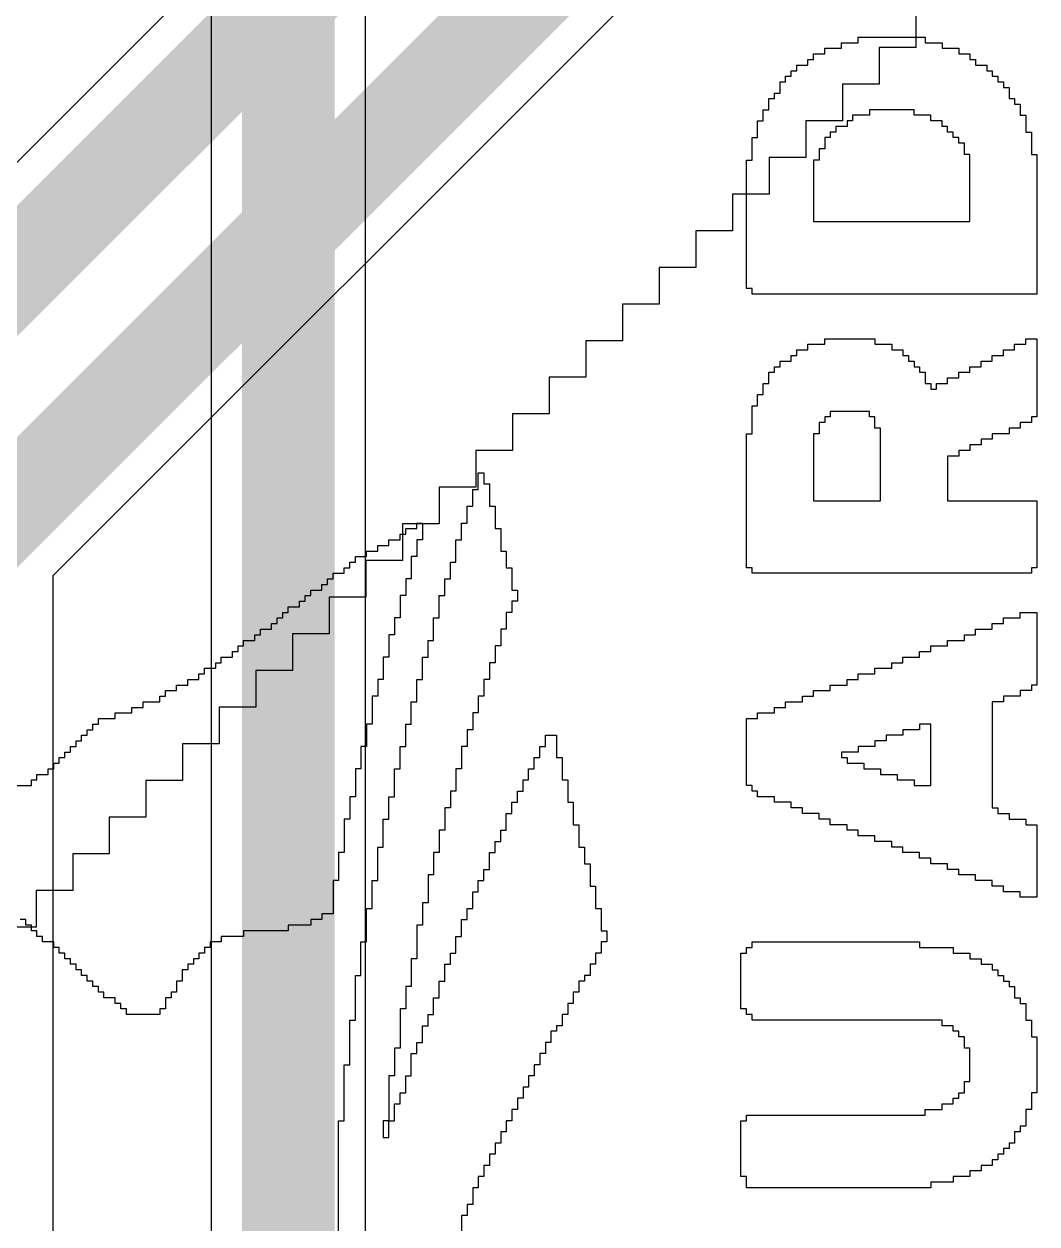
# Model space of a CAD drawing. Header units: inches. Extents: x 1.37 to 7.44, y 1.69 to 5.2.
# Drawn here: x 7.0023 to 7.1746, y 2.1539 to 2.3581 of the extents above; entities that cross this region are included whole.
import ezdxf

# ---------------------------------------------------------------- set-up
doc = ezdxf.new("R2010")
doc.units = ezdxf.units.IN
doc.header["$MEASUREMENT"] = 0
for name, color, linetype in [('Bottom Layer', 5, 'Continuous'), ('Bottom Overlay', 54, 'Continuous'), ('Top Layer', 1, 'Continuous'), ('Top Overlay', 2, 'Continuous')]:
    doc.layers.add(name, color=color, linetype=linetype)

msp = doc.modelspace()

# ---------------------------------------------------------------- linework, layer by layer
at = {"layer": 'Bottom Layer'}
for p, q in [((7.03412, 2.67717), (7.03412, 2.12598)), ((7.06037, 2.12598), (7.06037, 2.67173))]:
    msp.add_line(p, q, dxfattribs=at)
msp.add_lwpolyline([(7.04724, 1.82025, 0.01575, 0.01575, 0), (7.04724, 2.67717, 0.01575, 0.01575, 0)], format="xyseb", dxfattribs=at)
at = {"layer": 'Bottom Overlay'}
for p, q in [((7.15401, 2.36034), (7.15401, 2.3541)), ((7.15401, 2.3541), (7.14778, 2.3541)), ((7.14778, 2.3541), (7.14778, 2.34787)), ((7.14778, 2.34787), (7.14154, 2.34787)), ((7.14154, 2.34787), (7.14154, 2.34163)), ((7.14154, 2.34163), (7.1353, 2.34163)), ((7.1353, 2.34163), (7.1353, 2.33539)), ((7.1353, 2.33539), (7.12906, 2.33539)), ((7.12906, 2.33539), (7.12906, 2.32915)), ((7.12906, 2.32915), (7.12282, 2.32915)), ((7.12282, 2.32915), (7.12282, 2.32292)), ((7.12282, 2.32292), (7.11659, 2.32292)), ((7.11659, 2.32292), (7.11659, 2.31668)), ((7.11659, 2.31668), (7.11035, 2.31668)), ((7.11035, 2.31668), (7.11035, 2.31044)), ((7.11035, 2.31044), (7.10411, 2.31044)), ((7.10411, 2.31044), (7.10411, 2.3042)), ((7.10411, 2.3042), (7.09787, 2.3042)), ((7.09787, 2.3042), (7.09787, 2.29797)), ((7.09787, 2.29797), (7.09164, 2.29797)), ((7.09164, 2.29797), (7.09164, 2.29173)), ((7.09164, 2.29173), (7.0854, 2.29173)), ((7.0854, 2.29173), (7.0854, 2.28549)), ((7.0854, 2.28549), (7.07916, 2.28549)), ((7.07916, 2.28549), (7.07916, 2.27925)), ((7.07916, 2.27925), (7.07292, 2.27925)), ((7.07292, 2.27925), (7.07292, 2.27301)), ((7.07292, 2.27301), (7.06669, 2.27301)), ((7.06669, 2.27301), (7.06669, 2.26678)), ((7.06669, 2.26678), (7.06045, 2.26678)), ((7.06045, 2.26678), (7.06045, 2.26054)), ((7.06045, 2.26054), (7.05421, 2.26054)), ((7.05421, 2.26054), (7.05421, 2.2543)), ((7.05421, 2.2543), (7.04797, 2.2543)), ((7.04797, 2.2543), (7.04797, 2.24806)), ((7.04797, 2.24806), (7.04174, 2.24806)), ((7.04174, 2.24806), (7.04174, 2.24183)), ((7.04174, 2.24183), (7.0355, 2.24183)), ((7.0355, 2.24183), (7.0355, 2.23559)), ((7.0355, 2.23559), (7.02926, 2.23559)), ((7.02926, 2.23559), (7.02926, 2.22935)), ((7.02926, 2.22935), (7.02302, 2.22935)), ((7.02302, 2.22935), (7.02302, 2.22311)), ((7.02302, 2.22311), (7.01678, 2.22311)), ((7.01678, 2.22311), (7.01678, 2.21688)), ((7.01678, 2.21688), (7.01055, 2.21688)), ((7.01055, 2.21688), (7.01055, 2.21064)), ((7.01055, 2.21064), (7.00431, 2.21064)), ((7.00431, 2.21064), (7.00431, 2.2044)), ((7.00431, 2.2044), (6.99807, 2.2044))]:
    msp.add_line(p, q, dxfattribs=at)
at = {"layer": 'Top Layer'}
for p, q in [((7.09711, 2.43063), (6.75309, 2.08661)), ((7.00722, 2.26425), (7.17176, 2.42879)), ((7.00722, 2.08661), (7.00722, 2.26425))]:
    msp.add_line(p, q, dxfattribs=at)
for points in [[(6.99409, 2.26968, 0.01575, 0.01575, 0), (7.16248, 2.43807, 0.01575, 0.01575, 0)], [(6.61417, 1.92913, 0.01575, 0.01575, 0), (7.11024, 2.4252, 0.01575, 0.01575, 0)]]:
    msp.add_lwpolyline(points, format="xyseb", dxfattribs=at)
at = {"layer": 'Top Overlay'}
for p, q in [((7.14135, 2.35397), (7.14135, 2.35492)), ((7.14135, 2.35492), (7.1442, 2.35492)), ((7.1442, 2.35492), (7.1442, 2.35587)), ((7.1442, 2.35587), (7.15561, 2.35587)), ((7.15561, 2.35587), (7.15561, 2.35492)), ((7.15561, 2.35492), (7.15846, 2.35492)), ((7.15846, 2.35492), (7.15846, 2.35397)), ((7.1366, 2.35207), (7.1366, 2.35302)), ((7.1366, 2.35302), (7.1385, 2.35302)), ((7.1385, 2.35302), (7.1385, 2.35397)), ((7.1385, 2.35397), (7.14135, 2.35397)), ((7.15846, 2.35397), (7.16131, 2.35397)), ((7.16131, 2.35397), (7.16131, 2.35302)), ((7.16131, 2.35302), (7.16322, 2.35302)), ((7.16322, 2.35302), (7.16322, 2.35207)), ((7.13375, 2.35016), (7.13375, 2.35111)), ((7.13375, 2.35111), (7.13565, 2.35111)), ((7.13565, 2.35111), (7.13565, 2.35207)), ((7.13565, 2.35207), (7.1366, 2.35207)), ((7.16322, 2.35207), (7.16417, 2.35207)), ((7.16417, 2.35207), (7.16417, 2.35111)), ((7.16417, 2.35111), (7.16607, 2.35111)), ((7.16607, 2.35111), (7.16607, 2.35016)), ((7.13185, 2.34826), (7.13185, 2.34921)), ((7.13185, 2.34921), (7.1328, 2.34921)), ((7.1328, 2.34921), (7.1328, 2.35016)), ((7.1328, 2.35016), (7.13375, 2.35016)), ((7.16607, 2.35016), (7.16702, 2.35016)), ((7.16702, 2.35016), (7.16702, 2.34921)), ((7.16702, 2.34921), (7.16797, 2.34921)), ((7.16797, 2.34921), (7.16797, 2.34826)), ((7.1309, 2.34636), (7.1309, 2.34826)), ((7.1309, 2.34826), (7.13185, 2.34826)), ((7.16797, 2.34826), (7.16892, 2.34826)), ((7.16892, 2.34826), (7.16892, 2.34731)), ((7.16892, 2.34731), (7.16987, 2.34731)), ((7.16987, 2.34731), (7.16987, 2.34541)), ((7.12899, 2.34351), (7.12899, 2.34541)), ((7.12899, 2.34541), (7.12995, 2.34541)), ((7.12995, 2.34541), (7.12995, 2.34636)), ((7.12995, 2.34636), (7.1309, 2.34636)), ((7.16987, 2.34541), (7.17082, 2.34541)), ((7.17082, 2.34541), (7.17082, 2.34446)), ((7.12804, 2.34161), (7.12804, 2.34351)), ((7.12804, 2.34351), (7.12899, 2.34351)), ((7.15371, 2.34351), (7.14611, 2.34351)), ((7.14611, 2.34351), (7.14611, 2.34256)), ((7.15371, 2.34256), (7.15371, 2.34351)), ((7.17082, 2.34446), (7.17177, 2.34446)), ((7.17177, 2.34446), (7.17177, 2.34256)), ((7.12709, 2.33876), (7.12709, 2.34161)), ((7.12709, 2.34161), (7.12804, 2.34161)), ((7.1423, 2.34066), (7.1404, 2.34066)), ((7.1404, 2.34066), (7.1404, 2.33971)), ((7.14325, 2.34161), (7.1423, 2.34161)), ((7.1423, 2.34161), (7.1423, 2.34066)), ((7.14611, 2.34256), (7.14325, 2.34256)), ((7.14325, 2.34256), (7.14325, 2.34161)), ((7.15466, 2.34256), (7.15371, 2.34256)), ((7.15561, 2.34256), (7.15466, 2.34256)), ((7.15656, 2.34256), (7.15561, 2.34256)), ((7.15656, 2.34161), (7.15656, 2.34256)), ((7.15846, 2.34161), (7.15656, 2.34161)), ((7.15846, 2.34066), (7.15846, 2.34161)), ((7.15941, 2.34066), (7.15846, 2.34066)), ((7.15941, 2.33971), (7.15941, 2.34066)), ((7.17177, 2.34256), (7.17272, 2.34256)), ((7.17272, 2.34256), (7.17272, 2.33971)), ((7.12614, 2.33495), (7.12614, 2.33876)), ((7.12614, 2.33876), (7.12709, 2.33876)), ((7.13945, 2.33876), (7.1385, 2.33876)), ((7.1385, 2.33876), (7.1385, 2.33686)), ((7.1404, 2.33971), (7.13945, 2.33971)), ((7.13945, 2.33971), (7.13945, 2.33876)), ((7.16036, 2.33971), (7.15941, 2.33971)), ((7.16036, 2.33876), (7.16036, 2.33971)), ((7.16131, 2.33876), (7.16036, 2.33876)), ((7.16131, 2.33781), (7.16131, 2.33876)), ((7.17272, 2.33971), (7.17367, 2.33971)), ((7.17367, 2.33971), (7.17367, 2.33591)), ((7.1385, 2.33686), (7.13755, 2.33686)), ((7.13755, 2.33686), (7.13755, 2.33495)), ((7.16226, 2.33781), (7.16131, 2.33781)), ((7.16226, 2.33591), (7.16226, 2.33781)), ((7.12519, 2.33495), (7.12614, 2.33495)), ((7.12519, 2.31309), (7.12519, 2.33495)), ((7.13755, 2.33495), (7.1366, 2.33495)), ((7.1366, 2.33495), (7.1366, 2.3245)), ((7.16322, 2.33591), (7.16226, 2.33591)), ((7.16322, 2.3245), (7.16322, 2.33591)), ((7.17367, 2.33591), (7.17462, 2.33591)), ((7.17462, 2.33591), (7.17462, 2.31214)), ((7.1366, 2.3245), (7.16322, 2.3245)), ((7.12614, 2.31309), (7.12519, 2.31309)), ((7.12614, 2.31214), (7.12614, 2.31309)), ((7.1347, 2.31214), (7.12614, 2.31214)), ((7.13565, 2.31214), (7.1347, 2.31214)), ((7.17462, 2.31214), (7.13565, 2.31214)), ((7.1385, 2.30359), (7.1385, 2.30454)), ((7.1385, 2.30454), (7.14706, 2.30454)), ((7.14706, 2.30454), (7.14706, 2.30359)), ((7.17272, 2.30359), (7.17272, 2.30454)), ((7.17272, 2.30454), (7.17462, 2.30454)), ((7.17462, 2.30454), (7.17462, 2.29123)), ((7.13375, 2.30168), (7.13375, 2.30263)), ((7.13375, 2.30263), (7.13565, 2.30263)), ((7.13565, 2.30263), (7.13565, 2.30359)), ((7.13565, 2.30359), (7.1385, 2.30359)), ((7.14706, 2.30359), (7.14991, 2.30359)), ((7.14991, 2.30359), (7.14991, 2.30263)), ((7.14991, 2.30263), (7.15181, 2.30263)), ((7.15181, 2.30263), (7.15181, 2.30168)), ((7.16892, 2.30168), (7.16892, 2.30263)), ((7.16892, 2.30263), (7.17082, 2.30263)), ((7.17082, 2.30263), (7.17082, 2.30359)), ((7.17082, 2.30359), (7.17272, 2.30359)), ((7.12995, 2.29883), (7.12995, 2.29978)), ((7.12995, 2.29978), (7.1309, 2.29978)), ((7.1309, 2.29978), (7.1309, 2.30073)), ((7.1309, 2.30073), (7.1328, 2.30073)), ((7.1328, 2.30073), (7.1328, 2.30168)), ((7.1328, 2.30168), (7.13375, 2.30168)), ((7.15181, 2.30168), (7.15276, 2.30168)), ((7.15276, 2.30168), (7.15276, 2.30073)), ((7.15276, 2.30073), (7.15371, 2.30073)), ((7.15371, 2.30073), (7.15371, 2.29978)), ((7.15371, 2.29978), (7.15466, 2.29978)), ((7.15466, 2.29978), (7.15466, 2.29883)), ((7.16322, 2.29883), (7.16322, 2.29978)), ((7.16322, 2.29978), (7.16512, 2.29978)), ((7.16512, 2.29978), (7.16512, 2.30073)), ((7.16512, 2.30073), (7.16702, 2.30073)), ((7.16702, 2.30073), (7.16702, 2.30168)), ((7.16702, 2.30168), (7.16892, 2.30168)), ((7.12899, 2.29693), (7.12899, 2.29883)), ((7.12899, 2.29883), (7.12995, 2.29883)), ((7.15466, 2.29883), (7.15561, 2.29883)), ((7.15561, 2.29883), (7.15561, 2.29693)), ((7.15941, 2.29693), (7.15941, 2.29788)), ((7.15941, 2.29788), (7.16131, 2.29788)), ((7.16131, 2.29788), (7.16131, 2.29883)), ((7.16131, 2.29883), (7.16322, 2.29883)), ((7.12804, 2.29503), (7.12804, 2.29693)), ((7.12804, 2.29693), (7.12899, 2.29693)), ((7.15561, 2.29693), (7.15656, 2.29693)), ((7.15656, 2.29693), (7.15656, 2.29598)), ((7.15656, 2.29598), (7.15751, 2.29598)), ((7.15751, 2.29598), (7.15751, 2.29693)), ((7.15751, 2.29693), (7.15941, 2.29693)), ((7.12709, 2.29313), (7.12709, 2.29503)), ((7.12709, 2.29503), (7.12804, 2.29503)), ((7.12614, 2.28838), (7.12614, 2.29313)), ((7.12614, 2.29313), (7.12709, 2.29313)), ((7.14611, 2.29218), (7.13945, 2.29218)), ((7.13945, 2.29218), (7.13945, 2.29123)), ((7.14611, 2.29123), (7.14611, 2.29218)), ((7.1385, 2.29028), (7.13755, 2.29028)), ((7.13755, 2.29028), (7.13755, 2.28838)), ((7.13945, 2.29123), (7.1385, 2.29123)), ((7.1385, 2.29123), (7.1385, 2.29028)), ((7.14706, 2.29123), (7.14611, 2.29123)), ((7.14706, 2.28933), (7.14706, 2.29123)), ((7.17367, 2.29028), (7.17177, 2.29028)), ((7.17177, 2.29028), (7.17177, 2.28933)), ((7.17462, 2.29123), (7.17367, 2.29123)), ((7.17367, 2.29123), (7.17367, 2.29028)), ((7.12519, 2.28838), (7.12614, 2.28838)), ((7.12519, 2.26556), (7.12519, 2.28838)), ((7.13755, 2.28838), (7.1366, 2.28838)), ((7.1366, 2.28838), (7.1366, 2.27697)), ((7.14801, 2.28933), (7.14706, 2.28933)), ((7.14801, 2.27697), (7.14801, 2.28933)), ((7.16987, 2.28838), (7.16702, 2.28838)), ((7.16702, 2.28838), (7.16702, 2.28743)), ((7.17177, 2.28933), (7.16987, 2.28933)), ((7.16987, 2.28933), (7.16987, 2.28838)), ((7.16322, 2.28552), (7.16131, 2.28552)), ((7.16131, 2.28552), (7.16131, 2.28457)), ((7.16512, 2.28647), (7.16322, 2.28647)), ((7.16322, 2.28647), (7.16322, 2.28552)), ((7.16702, 2.28743), (7.16512, 2.28743)), ((7.16512, 2.28743), (7.16512, 2.28647)), ((7.16131, 2.28457), (7.15941, 2.28457)), ((7.15941, 2.28457), (7.15941, 2.27697)), ((7.07956, 2.27887), (7.07956, 2.28172)), ((7.07956, 2.28172), (7.08051, 2.28172)), ((7.08051, 2.28172), (7.08051, 2.27982)), ((7.08051, 2.27982), (7.08147, 2.27982)), ((7.08147, 2.27982), (7.08147, 2.27602)), ((7.07861, 2.27602), (7.07861, 2.27887)), ((7.07861, 2.27887), (7.07956, 2.27887)), ((7.07766, 2.27317), (7.07766, 2.27602)), ((7.07766, 2.27602), (7.07861, 2.27602)), ((7.08147, 2.27602), (7.08242, 2.27602)), ((7.08242, 2.27602), (7.08242, 2.27222)), ((7.1366, 2.27697), (7.14801, 2.27697)), ((7.15941, 2.27697), (7.17462, 2.27697)), ((7.17462, 2.27697), (7.17462, 2.26556)), ((7.06911, 2.27222), (7.06911, 2.27317)), ((7.06911, 2.27317), (7.07006, 2.27317)), ((7.07006, 2.27317), (7.07006, 2.27031)), ((7.07671, 2.27031), (7.07671, 2.27317)), ((7.07671, 2.27317), (7.07766, 2.27317)), ((7.06626, 2.27031), (7.06626, 2.27127)), ((7.06626, 2.27127), (7.06721, 2.27127)), ((7.06721, 2.27127), (7.06721, 2.27222)), ((7.06721, 2.27222), (7.06911, 2.27222)), ((7.08242, 2.27222), (7.08337, 2.27222)), ((7.08337, 2.27222), (7.08337, 2.26841)), ((7.06245, 2.26841), (7.06245, 2.26936)), ((7.06245, 2.26936), (7.06435, 2.26936)), ((7.06435, 2.26936), (7.06435, 2.27031)), ((7.06435, 2.27031), (7.06626, 2.27031)), ((7.07006, 2.27031), (7.06911, 2.27031)), ((7.06911, 2.27031), (7.06911, 2.26746)), ((7.07576, 2.26651), (7.07576, 2.27031)), ((7.07576, 2.27031), (7.07671, 2.27031)), ((7.05865, 2.26651), (7.05865, 2.26746)), ((7.05865, 2.26746), (7.06055, 2.26746)), ((7.06055, 2.26746), (7.06055, 2.26841)), ((7.06055, 2.26841), (7.06245, 2.26841)), ((7.06911, 2.26746), (7.06816, 2.26746)), ((7.06816, 2.26746), (7.06816, 2.26366)), ((7.08337, 2.26841), (7.08432, 2.26841)), ((7.08432, 2.26841), (7.08432, 2.26556)), ((7.05675, 2.26461), (7.05675, 2.26556)), ((7.05675, 2.26556), (7.0577, 2.26556)), ((7.0577, 2.26556), (7.0577, 2.26651)), ((7.0577, 2.26651), (7.05865, 2.26651)), ((7.07481, 2.26366), (7.07481, 2.26651)), ((7.07481, 2.26651), (7.07576, 2.26651)), ((7.08432, 2.26556), (7.08527, 2.26556)), ((7.08527, 2.26556), (7.08527, 2.26176)), ((7.12614, 2.26556), (7.12519, 2.26556)), ((7.12614, 2.26461), (7.12614, 2.26556)), ((7.17462, 2.26556), (7.17367, 2.26556)), ((7.17367, 2.26556), (7.17367, 2.26461)), ((7.0539, 2.26271), (7.0539, 2.26366)), ((7.0539, 2.26366), (7.05485, 2.26366)), ((7.05485, 2.26366), (7.05485, 2.26461)), ((7.05485, 2.26461), (7.05675, 2.26461)), ((7.06816, 2.26366), (7.06721, 2.26366)), ((7.06721, 2.26366), (7.06721, 2.26081)), ((7.07386, 2.26081), (7.07386, 2.26366)), ((7.07386, 2.26366), (7.07481, 2.26366)), ((7.17367, 2.26461), (7.12614, 2.26461)), ((7.05105, 2.26081), (7.05105, 2.26176)), ((7.05105, 2.26176), (7.05295, 2.26176)), ((7.05295, 2.26176), (7.05295, 2.26271)), ((7.05295, 2.26271), (7.0539, 2.26271)), ((7.08527, 2.26176), (7.08622, 2.26176)), ((7.08622, 2.26176), (7.08622, 2.25986)), ((7.04724, 2.25796), (7.04724, 2.25891)), ((7.04724, 2.25891), (7.04915, 2.25891)), ((7.04915, 2.25891), (7.04915, 2.25986)), ((7.04915, 2.25986), (7.0501, 2.25986)), ((7.0501, 2.25986), (7.0501, 2.26081)), ((7.0501, 2.26081), (7.05105, 2.26081)), ((7.06721, 2.26081), (7.06626, 2.26081)), ((7.06626, 2.26081), (7.06626, 2.25701)), ((7.07291, 2.25701), (7.07291, 2.26081)), ((7.07291, 2.26081), (7.07386, 2.26081)), ((7.08622, 2.25986), (7.08527, 2.25986)), ((7.08527, 2.25986), (7.08527, 2.25796)), ((7.04534, 2.25606), (7.04534, 2.25701)), ((7.04534, 2.25701), (7.04629, 2.25701)), ((7.04629, 2.25701), (7.04629, 2.25796)), ((7.04629, 2.25796), (7.04724, 2.25796)), ((7.06626, 2.25701), (7.06531, 2.25701)), ((7.06531, 2.25701), (7.06531, 2.25415)), ((7.07196, 2.2532), (7.07196, 2.25701)), ((7.07196, 2.25701), (7.07291, 2.25701)), ((7.08527, 2.25796), (7.08432, 2.25796)), ((7.08432, 2.25796), (7.08432, 2.25511)), ((7.16892, 2.25606), (7.16892, 2.25701)), ((7.16892, 2.25701), (7.17177, 2.25701)), ((7.17177, 2.25701), (7.17177, 2.25796)), ((7.17177, 2.25796), (7.17462, 2.25796)), ((7.17462, 2.25796), (7.17462, 2.2456)), ((7.04249, 2.25415), (7.04249, 2.25511)), ((7.04249, 2.25511), (7.04439, 2.25511)), ((7.04439, 2.25511), (7.04439, 2.25606)), ((7.04439, 2.25606), (7.04534, 2.25606)), ((7.08432, 2.25511), (7.08337, 2.25511)), ((7.08337, 2.25511), (7.08337, 2.25225)), ((7.16417, 2.25415), (7.16417, 2.25511)), ((7.16417, 2.25511), (7.16702, 2.25511)), ((7.16702, 2.25511), (7.16702, 2.25606)), ((7.16702, 2.25606), (7.16797, 2.25606)), ((7.16797, 2.25606), (7.16892, 2.25606)), ((7.03964, 2.25225), (7.03964, 2.2532)), ((7.03964, 2.2532), (7.04154, 2.2532)), ((7.04154, 2.2532), (7.04154, 2.25415)), ((7.04154, 2.25415), (7.04249, 2.25415)), ((7.06531, 2.25415), (7.06435, 2.25415)), ((7.06435, 2.25415), (7.06435, 2.25035)), ((7.07101, 2.25035), (7.07101, 2.2532)), ((7.07101, 2.2532), (7.07196, 2.2532)), ((7.15941, 2.25225), (7.15941, 2.2532)), ((7.15941, 2.2532), (7.16226, 2.2532)), ((7.16226, 2.2532), (7.16226, 2.25415)), ((7.16226, 2.25415), (7.16417, 2.25415)), ((7.03774, 2.25035), (7.03774, 2.2513)), ((7.03774, 2.2513), (7.03869, 2.2513)), ((7.03869, 2.2513), (7.03869, 2.25225)), ((7.03869, 2.25225), (7.03964, 2.25225)), ((7.08337, 2.25225), (7.08242, 2.25225)), ((7.08242, 2.25225), (7.08242, 2.2494)), ((7.15466, 2.25035), (7.15466, 2.2513)), ((7.15466, 2.2513), (7.15656, 2.2513)), ((7.15656, 2.2513), (7.15656, 2.25225)), ((7.15656, 2.25225), (7.15941, 2.25225)), ((7.03489, 2.24845), (7.03489, 2.2494)), ((7.03489, 2.2494), (7.03584, 2.2494)), ((7.03584, 2.2494), (7.03584, 2.25035)), ((7.03584, 2.25035), (7.03774, 2.25035)), ((7.06435, 2.25035), (7.0634, 2.25035)), ((7.0634, 2.25035), (7.0634, 2.24655)), ((7.07006, 2.24655), (7.07006, 2.25035)), ((7.07006, 2.25035), (7.07101, 2.25035)), ((7.08242, 2.2494), (7.08147, 2.2494)), ((7.08147, 2.2494), (7.08147, 2.24655)), ((7.14991, 2.24845), (7.14991, 2.2494)), ((7.14991, 2.2494), (7.15181, 2.2494)), ((7.15181, 2.2494), (7.15181, 2.25035)), ((7.15181, 2.25035), (7.15466, 2.25035)), ((7.03203, 2.24655), (7.03203, 2.2475)), ((7.03203, 2.2475), (7.03299, 2.2475)), ((7.03299, 2.2475), (7.03299, 2.24845)), ((7.03299, 2.24845), (7.03489, 2.24845)), ((7.1442, 2.24655), (7.1442, 2.2475)), ((7.1442, 2.2475), (7.14706, 2.2475)), ((7.14706, 2.2475), (7.14706, 2.24845)), ((7.14706, 2.24845), (7.14991, 2.24845)), ((7.02633, 2.2437), (7.02633, 2.24465)), ((7.02633, 2.24465), (7.02823, 2.24465)), ((7.02823, 2.24465), (7.02823, 2.2456)), ((7.02823, 2.2456), (7.03013, 2.2456)), ((7.03013, 2.2456), (7.03013, 2.24655)), ((7.03013, 2.24655), (7.03203, 2.24655)), ((7.0634, 2.24655), (7.06245, 2.24655)), ((7.06245, 2.24655), (7.06245, 2.2437)), ((7.06911, 2.24275), (7.06911, 2.24655)), ((7.06911, 2.24655), (7.07006, 2.24655)), ((7.08147, 2.24655), (7.08051, 2.24655)), ((7.08051, 2.24655), (7.08051, 2.2437)), ((7.1366, 2.2437), (7.1366, 2.24465)), ((7.1366, 2.24465), (7.13945, 2.24465)), ((7.13945, 2.24465), (7.13945, 2.2456)), ((7.13945, 2.2456), (7.1423, 2.2456)), ((7.1423, 2.2456), (7.1423, 2.24655)), ((7.1423, 2.24655), (7.1442, 2.24655)), ((7.17367, 2.24465), (7.17177, 2.24465)), ((7.17177, 2.24465), (7.17177, 2.2437)), ((7.17462, 2.2456), (7.17367, 2.2456)), ((7.17367, 2.2456), (7.17367, 2.24465)), ((7.02253, 2.2418), (7.02253, 2.24275)), ((7.02253, 2.24275), (7.02538, 2.24275)), ((7.02538, 2.24275), (7.02538, 2.2437)), ((7.02538, 2.2437), (7.02633, 2.2437)), ((7.06245, 2.2437), (7.0615, 2.2437)), ((7.0615, 2.2437), (7.0615, 2.23895)), ((7.06816, 2.23895), (7.06816, 2.24275)), ((7.06816, 2.24275), (7.06911, 2.24275)), ((7.08051, 2.2437), (7.07956, 2.2437)), ((7.07956, 2.2437), (7.07956, 2.24085)), ((7.13185, 2.2418), (7.13185, 2.24275)), ((7.13185, 2.24275), (7.1347, 2.24275)), ((7.1347, 2.24275), (7.1347, 2.2437)), ((7.1347, 2.2437), (7.1366, 2.2437)), ((7.16892, 2.24275), (7.16702, 2.24275)), ((7.16702, 2.24275), (7.16702, 2.22469)), ((7.17177, 2.2437), (7.16892, 2.2437)), ((7.16892, 2.2437), (7.16892, 2.24275)), ((7.01778, 2.2399), (7.01778, 2.24085)), ((7.01778, 2.24085), (7.02063, 2.24085)), ((7.02063, 2.24085), (7.02063, 2.2418)), ((7.02063, 2.2418), (7.02253, 2.2418)), ((7.07956, 2.24085), (7.07861, 2.24085)), ((7.07861, 2.24085), (7.07861, 2.23799)), ((7.12709, 2.2399), (7.12709, 2.24085)), ((7.12709, 2.24085), (7.12995, 2.24085)), ((7.12995, 2.24085), (7.12995, 2.2418)), ((7.12995, 2.2418), (7.13185, 2.2418)), ((7.01397, 2.23799), (7.01397, 2.23895)), ((7.01397, 2.23895), (7.01492, 2.23895)), ((7.01492, 2.23895), (7.01492, 2.2399)), ((7.01492, 2.2399), (7.01778, 2.2399)), ((7.0615, 2.23895), (7.06055, 2.23895)), ((7.06055, 2.23895), (7.06055, 2.23514)), ((7.06721, 2.23514), (7.06721, 2.23895)), ((7.06721, 2.23895), (7.06816, 2.23895)), ((7.12519, 2.2399), (7.12709, 2.2399)), ((7.12519, 2.22849), (7.12519, 2.2399)), ((7.15656, 2.23895), (7.15466, 2.23895)), ((7.15466, 2.23895), (7.15466, 2.23799)), ((7.15656, 2.22849), (7.15656, 2.23895)), ((7.01207, 2.23609), (7.01207, 2.23704)), ((7.01207, 2.23704), (7.01302, 2.23704)), ((7.01302, 2.23704), (7.01302, 2.23799)), ((7.01302, 2.23799), (7.01397, 2.23799)), ((7.07861, 2.23799), (7.07766, 2.23799)), ((7.07766, 2.23799), (7.07766, 2.23514)), ((7.09097, 2.23514), (7.09097, 2.23704)), ((7.09097, 2.23704), (7.09287, 2.23704)), ((7.09287, 2.23704), (7.09287, 2.23324)), ((7.15181, 2.23704), (7.14896, 2.23704)), ((7.14896, 2.23704), (7.14896, 2.23609)), ((7.15466, 2.23799), (7.15181, 2.23799)), ((7.15181, 2.23799), (7.15181, 2.23704)), ((7.01017, 2.23419), (7.01017, 2.23514)), ((7.01017, 2.23514), (7.01112, 2.23514)), ((7.01112, 2.23514), (7.01112, 2.23609)), ((7.01112, 2.23609), (7.01207, 2.23609)), ((7.06055, 2.23514), (7.0596, 2.23514)), ((7.0596, 2.23514), (7.0596, 2.23134)), ((7.06626, 2.23134), (7.06626, 2.23514)), ((7.06626, 2.23514), (7.06721, 2.23514)), ((7.07766, 2.23514), (7.07671, 2.23514)), ((7.07671, 2.23514), (7.07671, 2.23134)), ((7.09002, 2.23324), (7.09002, 2.23514)), ((7.09002, 2.23514), (7.09097, 2.23514)), ((7.14706, 2.23514), (7.1442, 2.23514)), ((7.1442, 2.23514), (7.1442, 2.23419)), ((7.14896, 2.23609), (7.14706, 2.23609)), ((7.14706, 2.23609), (7.14706, 2.23514)), ((7.00827, 2.23229), (7.00827, 2.23324)), ((7.00827, 2.23324), (7.00922, 2.23324)), ((7.00922, 2.23324), (7.00922, 2.23419)), ((7.00922, 2.23419), (7.01017, 2.23419)), ((7.08907, 2.23134), (7.08907, 2.23324)), ((7.08907, 2.23324), (7.09002, 2.23324)), ((7.09287, 2.23324), (7.09382, 2.23324)), ((7.09382, 2.23324), (7.09382, 2.22944)), ((7.14325, 2.23419), (7.14135, 2.23419)), ((7.14135, 2.23419), (7.14135, 2.23324)), ((7.14135, 2.23324), (7.1423, 2.23324)), ((7.1423, 2.23324), (7.1423, 2.23229)), ((7.1442, 2.23419), (7.14325, 2.23419)), ((7.00447, 2.22944), (7.00447, 2.23039)), ((7.00447, 2.23039), (7.00637, 2.23039)), ((7.00637, 2.23039), (7.00637, 2.23134)), ((7.00637, 2.23134), (7.00732, 2.23134)), ((7.00732, 2.23134), (7.00732, 2.23229)), ((7.00732, 2.23229), (7.00827, 2.23229)), ((7.0596, 2.23134), (7.05865, 2.23134)), ((7.05865, 2.23134), (7.05865, 2.22659)), ((7.06531, 2.22659), (7.06531, 2.23134)), ((7.06531, 2.23134), (7.06626, 2.23134)), ((7.07671, 2.23134), (7.07576, 2.23134)), ((7.07576, 2.23134), (7.07576, 2.22754)), ((7.08812, 2.22944), (7.08812, 2.23134)), ((7.08812, 2.23134), (7.08907, 2.23134)), ((7.1423, 2.23229), (7.14515, 2.23229)), ((7.14515, 2.23229), (7.14515, 2.23134)), ((7.14515, 2.23134), (7.14801, 2.23134)), ((7.14801, 2.23134), (7.14801, 2.23039)), ((7.14801, 2.23039), (7.15086, 2.23039)), ((7.15086, 2.23039), (7.15086, 2.22944)), ((7.00067, 2.22849), (7.00352, 2.22849)), ((7.00352, 2.22849), (7.00352, 2.22944)), ((7.00352, 2.22944), (7.00447, 2.22944)), ((7.08717, 2.22754), (7.08717, 2.22944)), ((7.08717, 2.22944), (7.08812, 2.22944)), ((7.09382, 2.22944), (7.09477, 2.22944)), ((7.09477, 2.22944), (7.09477, 2.22564)), ((7.12614, 2.22849), (7.12519, 2.22849)), ((7.12614, 2.22754), (7.12614, 2.22849)), ((7.15086, 2.22944), (7.15371, 2.22944)), ((7.15371, 2.22944), (7.15371, 2.22849)), ((7.15371, 2.22849), (7.15656, 2.22849)), ((7.05865, 2.22659), (7.0577, 2.22659)), ((7.0577, 2.22659), (7.0577, 2.22279)), ((7.06435, 2.22279), (7.06435, 2.22659)), ((7.06435, 2.22659), (7.06531, 2.22659)), ((7.07576, 2.22754), (7.07481, 2.22754)), ((7.07481, 2.22754), (7.07481, 2.22469)), ((7.08622, 2.22564), (7.08622, 2.22754)), ((7.08622, 2.22754), (7.08717, 2.22754)), ((7.12709, 2.22754), (7.12614, 2.22754)), ((7.12709, 2.22659), (7.12709, 2.22754)), ((7.12995, 2.22659), (7.12709, 2.22659)), ((7.12995, 2.22564), (7.12995, 2.22659)), ((7.07481, 2.22469), (7.07386, 2.22469)), ((7.07386, 2.22469), (7.07386, 2.22088)), ((7.08527, 2.22374), (7.08527, 2.22564)), ((7.08527, 2.22564), (7.08622, 2.22564)), ((7.09477, 2.22564), (7.09572, 2.22564)), ((7.09572, 2.22564), (7.09572, 2.22183)), ((7.1328, 2.22564), (7.12995, 2.22564)), ((7.1328, 2.22469), (7.1328, 2.22564)), ((7.1347, 2.22469), (7.1328, 2.22469)), ((7.1347, 2.22374), (7.1347, 2.22469)), ((7.16702, 2.22469), (7.16797, 2.22469)), ((7.16797, 2.22469), (7.16797, 2.22374)), ((7.0577, 2.22279), (7.05675, 2.22279)), ((7.05675, 2.22279), (7.05675, 2.21708)), ((7.0634, 2.21803), (7.0634, 2.22279)), ((7.0634, 2.22279), (7.06435, 2.22279)), ((7.08432, 2.22088), (7.08432, 2.22374)), ((7.08432, 2.22374), (7.08527, 2.22374)), ((7.13755, 2.22374), (7.1347, 2.22374)), ((7.13755, 2.22279), (7.13755, 2.22374)), ((7.13945, 2.22279), (7.13755, 2.22279)), ((7.13945, 2.22183), (7.13945, 2.22279)), ((7.16797, 2.22374), (7.16987, 2.22374)), ((7.16987, 2.22374), (7.16987, 2.22279)), ((7.16987, 2.22279), (7.17272, 2.22279)), ((7.17272, 2.22279), (7.17272, 2.22183)), ((7.07386, 2.22088), (7.07291, 2.22088)), ((7.07291, 2.22088), (7.07291, 2.21708)), ((7.08337, 2.21898), (7.08337, 2.22088)), ((7.08337, 2.22088), (7.08432, 2.22088)), ((7.09572, 2.22183), (7.09667, 2.22183)), ((7.09667, 2.22183), (7.09667, 2.21803)), ((7.1423, 2.22183), (7.13945, 2.22183)), ((7.1423, 2.22088), (7.1423, 2.22183)), ((7.1442, 2.22088), (7.1423, 2.22088)), ((7.1442, 2.21993), (7.1442, 2.22088)), ((7.17272, 2.22183), (7.17462, 2.22183)), ((7.17462, 2.22183), (7.17462, 2.20948)), ((7.06245, 2.21233), (7.06245, 2.21803)), ((7.06245, 2.21803), (7.0634, 2.21803)), ((7.08242, 2.21708), (7.08242, 2.21898)), ((7.08242, 2.21898), (7.08337, 2.21898)), ((7.09667, 2.21803), (7.09763, 2.21803)), ((7.09763, 2.21803), (7.09763, 2.21518)), ((7.14706, 2.21993), (7.1442, 2.21993)), ((7.14706, 2.21898), (7.14706, 2.21993)), ((7.14991, 2.21898), (7.14706, 2.21898)), ((7.14991, 2.21803), (7.14991, 2.21898)), ((7.15181, 2.21803), (7.14991, 2.21803)), ((7.15181, 2.21708), (7.15181, 2.21803)), ((7.05675, 2.21708), (7.0558, 2.21708)), ((7.0558, 2.21708), (7.0558, 2.21233)), ((7.07291, 2.21708), (7.07196, 2.21708)), ((7.07196, 2.21708), (7.07196, 2.21328)), ((7.08147, 2.21423), (7.08147, 2.21708)), ((7.08147, 2.21708), (7.08242, 2.21708)), ((7.15466, 2.21708), (7.15181, 2.21708)), ((7.15466, 2.21613), (7.15466, 2.21708)), ((7.15656, 2.21613), (7.15466, 2.21613)), ((7.15656, 2.21518), (7.15656, 2.21613)), ((7.08051, 2.21233), (7.08051, 2.21423)), ((7.08051, 2.21423), (7.08147, 2.21423)), ((7.09763, 2.21518), (7.09858, 2.21518)), ((7.09858, 2.21518), (7.09858, 2.21138)), ((7.15941, 2.21518), (7.15656, 2.21518)), ((7.15941, 2.21423), (7.15941, 2.21518)), ((7.16131, 2.21423), (7.15941, 2.21423)), ((7.16131, 2.21328), (7.16131, 2.21423)), ((7.0558, 2.21233), (7.05485, 2.21233)), ((7.05485, 2.21233), (7.05485, 2.20663)), ((7.0615, 2.20758), (7.0615, 2.21233)), ((7.0615, 2.21233), (7.06245, 2.21233)), ((7.07196, 2.21328), (7.07101, 2.21328)), ((7.07101, 2.21328), (7.07101, 2.20853)), ((7.07956, 2.21043), (7.07956, 2.21233)), ((7.07956, 2.21233), (7.08051, 2.21233)), ((7.16417, 2.21328), (7.16131, 2.21328)), ((7.16417, 2.21233), (7.16417, 2.21328)), ((7.16702, 2.21233), (7.16417, 2.21233)), ((7.16702, 2.21138), (7.16702, 2.21233)), ((7.07861, 2.20758), (7.07861, 2.21043)), ((7.07861, 2.21043), (7.07956, 2.21043)), ((7.09858, 2.21138), (7.09953, 2.21138)), ((7.09953, 2.21138), (7.09953, 2.20758)), ((7.16892, 2.21138), (7.16702, 2.21138)), ((7.16892, 2.21043), (7.16892, 2.21138)), ((7.17177, 2.21043), (7.16892, 2.21043)), ((7.17177, 2.20948), (7.17177, 2.21043)), ((7.07101, 2.20853), (7.07006, 2.20853)), ((7.07006, 2.20853), (7.07006, 2.20472)), ((7.17462, 2.20948), (7.17177, 2.20948)), ((7.05485, 2.20663), (7.05295, 2.20663)), ((7.05295, 2.20663), (7.05295, 2.20567)), ((7.06055, 2.20187), (7.06055, 2.20758)), ((7.06055, 2.20758), (7.0615, 2.20758)), ((7.07766, 2.20567), (7.07766, 2.20758)), ((7.07766, 2.20758), (7.07861, 2.20758)), ((7.09953, 2.20758), (7.10048, 2.20758)), ((7.10048, 2.20758), (7.10048, 2.20377)), ((7.00257, 2.20567), (7.00162, 2.20567)), ((7.00257, 2.20472), (7.00257, 2.20567)), ((7.00352, 2.20472), (7.00257, 2.20472)), ((7.00352, 2.20377), (7.00352, 2.20472)), ((7.00447, 2.20377), (7.00352, 2.20377)), ((7.00447, 2.20282), (7.00447, 2.20377)), ((7.04724, 2.20377), (7.03964, 2.20377)), ((7.03964, 2.20377), (7.03964, 2.20282)), ((7.05105, 2.20472), (7.04724, 2.20472)), ((7.04724, 2.20472), (7.04724, 2.20377)), ((7.05295, 2.20567), (7.05105, 2.20567)), ((7.05105, 2.20567), (7.05105, 2.20472)), ((7.07006, 2.20472), (7.06911, 2.20472)), ((7.06911, 2.20472), (7.06911, 2.19902)), ((7.07671, 2.20282), (7.07671, 2.20567)), ((7.07671, 2.20567), (7.07766, 2.20567)), ((7.10048, 2.20377), (7.10143, 2.20377)), ((7.10143, 2.20377), (7.10143, 2.20187)), ((7.00542, 2.20282), (7.00447, 2.20282)), ((7.00542, 2.20187), (7.00542, 2.20282)), ((7.00732, 2.20187), (7.00542, 2.20187)), ((7.00732, 2.20092), (7.00732, 2.20187)), ((7.03584, 2.20187), (7.03394, 2.20187)), ((7.03394, 2.20187), (7.03394, 2.20092)), ((7.03964, 2.20282), (7.03584, 2.20282)), ((7.03584, 2.20282), (7.03584, 2.20187)), ((7.0596, 2.19617), (7.0596, 2.20187)), ((7.0596, 2.20187), (7.06055, 2.20187)), ((7.07576, 2.19997), (7.07576, 2.20282)), ((7.07576, 2.20282), (7.07671, 2.20282)), ((7.10143, 2.20187), (7.10048, 2.20187)), ((7.10048, 2.20187), (7.10048, 2.19997)), ((7.12614, 2.20092), (7.12614, 2.20187)), ((7.12614, 2.20187), (7.15466, 2.20187)), ((7.15466, 2.20187), (7.15466, 2.20092)), ((7.00827, 2.20092), (7.00732, 2.20092)), ((7.00827, 2.19997), (7.00827, 2.20092)), ((7.00922, 2.19997), (7.00827, 2.19997)), ((7.00922, 2.19902), (7.00922, 2.19997)), ((7.03299, 2.19997), (7.03203, 2.19997)), ((7.03203, 2.19997), (7.03203, 2.19902)), ((7.03394, 2.20092), (7.03299, 2.20092)), ((7.03299, 2.20092), (7.03299, 2.19997)), ((7.07481, 2.19807), (7.07481, 2.19997)), ((7.07481, 2.19997), (7.07576, 2.19997)), ((7.10048, 2.19997), (7.09953, 2.19997)), ((7.09953, 2.19997), (7.09953, 2.19807)), ((7.12424, 2.19047), (7.12424, 2.19997)), ((7.12424, 2.19997), (7.12519, 2.19997)), ((7.12519, 2.19997), (7.12519, 2.20092)), ((7.12519, 2.20092), (7.12614, 2.20092)), ((7.15466, 2.20092), (7.16036, 2.20092)), ((7.16036, 2.20092), (7.16036, 2.19997)), ((7.16036, 2.19997), (7.16322, 2.19997)), ((7.16322, 2.19997), (7.16322, 2.19902)), ((7.01017, 2.19902), (7.00922, 2.19902)), ((7.01017, 2.19807), (7.01017, 2.19902)), ((7.01112, 2.19807), (7.01017, 2.19807)), ((7.01112, 2.19712), (7.01112, 2.19807)), ((7.03108, 2.19807), (7.03013, 2.19807)), ((7.03013, 2.19807), (7.03013, 2.19712)), ((7.03203, 2.19902), (7.03108, 2.19902)), ((7.03108, 2.19902), (7.03108, 2.19807)), ((7.06911, 2.19902), (7.06816, 2.19902)), ((7.06816, 2.19902), (7.06816, 2.19427)), ((7.07386, 2.19522), (7.07386, 2.19807)), ((7.07386, 2.19807), (7.07481, 2.19807)), ((7.09953, 2.19807), (7.09858, 2.19807)), ((7.09858, 2.19807), (7.09858, 2.19617)), ((7.16322, 2.19902), (7.16512, 2.19902)), ((7.16512, 2.19902), (7.16512, 2.19807)), ((7.16512, 2.19807), (7.16702, 2.19807)), ((7.16702, 2.19807), (7.16702, 2.19712)), ((7.01207, 2.19712), (7.01112, 2.19712)), ((7.01207, 2.19617), (7.01207, 2.19712)), ((7.01302, 2.19617), (7.01207, 2.19617)), ((7.01302, 2.19522), (7.01302, 2.19617)), ((7.03013, 2.19712), (7.02918, 2.19712)), ((7.02918, 2.19712), (7.02918, 2.19522)), ((7.05865, 2.18856), (7.05865, 2.19617)), ((7.05865, 2.19617), (7.0596, 2.19617)), ((7.09858, 2.19617), (7.09763, 2.19617)), ((7.09763, 2.19617), (7.09763, 2.19522)), ((7.16702, 2.19712), (7.16797, 2.19712)), ((7.16797, 2.19712), (7.16797, 2.19617)), ((7.16797, 2.19617), (7.16892, 2.19617)), ((7.16892, 2.19617), (7.16892, 2.19522)), ((7.01397, 2.19522), (7.01302, 2.19522)), ((7.01397, 2.19427), (7.01397, 2.19522)), ((7.01492, 2.19427), (7.01397, 2.19427)), ((7.01492, 2.19332), (7.01492, 2.19427)), ((7.02918, 2.19522), (7.02823, 2.19522)), ((7.02823, 2.19522), (7.02823, 2.19332)), ((7.06816, 2.19427), (7.06721, 2.19427)), ((7.06721, 2.19427), (7.06721, 2.19047)), ((7.07291, 2.19237), (7.07291, 2.19522)), ((7.07291, 2.19522), (7.07386, 2.19522)), ((7.09763, 2.19522), (7.09667, 2.19522)), ((7.09667, 2.19522), (7.09667, 2.19332)), ((7.16892, 2.19522), (7.16987, 2.19522)), ((7.16987, 2.19522), (7.16987, 2.19427)), ((7.16987, 2.19427), (7.17082, 2.19427)), ((7.17082, 2.19427), (7.17082, 2.19237)), ((7.01587, 2.19332), (7.01492, 2.19332)), ((7.01587, 2.19237), (7.01587, 2.19332)), ((7.01778, 2.19237), (7.01587, 2.19237)), ((7.01778, 2.19142), (7.01778, 2.19237)), ((7.02728, 2.19237), (7.02633, 2.19237)), ((7.02633, 2.19237), (7.02633, 2.19047)), ((7.02823, 2.19332), (7.02728, 2.19332)), ((7.02728, 2.19332), (7.02728, 2.19237)), ((7.07196, 2.18952), (7.07196, 2.19237)), ((7.07196, 2.19237), (7.07291, 2.19237)), ((7.09667, 2.19332), (7.09572, 2.19332)), ((7.09572, 2.19332), (7.09572, 2.19142)), ((7.17082, 2.19237), (7.17177, 2.19237)), ((7.17177, 2.19237), (7.17177, 2.19142)), ((7.01873, 2.19142), (7.01778, 2.19142)), ((7.01873, 2.19047), (7.01873, 2.19142)), ((7.01968, 2.19047), (7.01873, 2.19047)), ((7.01968, 2.18952), (7.01968, 2.19047)), ((7.02538, 2.18952), (7.01968, 2.18952)), ((7.02633, 2.19047), (7.02538, 2.19047)), ((7.02538, 2.19047), (7.02538, 2.18952)), ((7.06721, 2.19047), (7.06626, 2.19047)), ((7.06626, 2.19047), (7.06626, 2.18381)), ((7.07101, 2.18761), (7.07101, 2.18952)), ((7.07101, 2.18952), (7.07196, 2.18952)), ((7.09477, 2.18952), (7.09382, 2.18952)), ((7.09382, 2.18952), (7.09382, 2.18761)), ((7.09572, 2.19142), (7.09477, 2.19142)), ((7.09477, 2.19142), (7.09477, 2.18952)), ((7.12519, 2.19047), (7.12424, 2.19047)), ((7.12519, 2.18952), (7.12519, 2.19047)), ((7.12614, 2.18952), (7.12519, 2.18952)), ((7.12614, 2.18856), (7.12614, 2.18952)), ((7.17177, 2.19142), (7.17272, 2.19142)), ((7.17272, 2.19142), (7.17272, 2.18856)), ((7.0577, 2.18096), (7.0577, 2.18856)), ((7.0577, 2.18856), (7.05865, 2.18856)), ((7.07006, 2.18476), (7.07006, 2.18761)), ((7.07006, 2.18761), (7.07101, 2.18761)), ((7.09382, 2.18761), (7.09287, 2.18761)), ((7.09287, 2.18761), (7.09287, 2.18666)), ((7.13185, 2.18856), (7.12614, 2.18856)), ((7.1328, 2.18856), (7.13185, 2.18856)), ((7.15846, 2.18856), (7.1328, 2.18856)), ((7.15846, 2.18761), (7.15846, 2.18856)), ((7.16036, 2.18761), (7.15846, 2.18761)), ((7.16036, 2.18666), (7.16036, 2.18761)), ((7.17272, 2.18856), (7.17367, 2.18856)), ((7.17367, 2.18856), (7.17367, 2.18571)), ((7.09287, 2.18666), (7.09192, 2.18666)), ((7.09192, 2.18666), (7.09192, 2.18476)), ((7.16131, 2.18666), (7.16036, 2.18666)), ((7.16131, 2.18571), (7.16131, 2.18666)), ((7.16226, 2.18571), (7.16131, 2.18571)), ((7.16226, 2.18381), (7.16226, 2.18571)), ((7.17367, 2.18571), (7.17462, 2.18571)), ((7.17462, 2.18571), (7.17462, 2.17621)), ((7.06626, 2.18381), (7.06531, 2.18381)), ((7.06531, 2.18381), (7.06531, 2.17906)), ((7.06911, 2.18286), (7.06911, 2.18476)), ((7.06911, 2.18476), (7.07006, 2.18476)), ((7.09192, 2.18476), (7.09097, 2.18476)), ((7.09097, 2.18476), (7.09097, 2.18286)), ((7.16322, 2.18381), (7.16226, 2.18381)), ((7.16322, 2.17811), (7.16322, 2.18381)), ((7.06816, 2.17906), (7.06816, 2.18286)), ((7.06816, 2.18286), (7.06911, 2.18286)), ((7.09097, 2.18286), (7.09002, 2.18286)), ((7.09002, 2.18286), (7.09002, 2.18096)), ((7.05675, 2.17145), (7.05675, 2.18096)), ((7.05675, 2.18096), (7.0577, 2.18096)), ((7.09002, 2.18096), (7.08907, 2.18096)), ((7.08907, 2.18096), (7.08907, 2.17906)), ((7.06531, 2.17906), (7.06435, 2.17906)), ((7.06435, 2.17906), (7.06435, 2.17145)), ((7.06721, 2.17621), (7.06721, 2.17906)), ((7.06721, 2.17906), (7.06816, 2.17906)), ((7.08907, 2.17906), (7.08812, 2.17906)), ((7.08812, 2.17906), (7.08812, 2.17716)), ((7.16226, 2.17621), (7.16226, 2.17811)), ((7.16226, 2.17811), (7.16322, 2.17811)), ((7.06626, 2.17431), (7.06626, 2.17621)), ((7.06626, 2.17621), (7.06721, 2.17621)), ((7.08717, 2.17526), (7.08622, 2.17526)), ((7.08622, 2.17526), (7.08622, 2.17336)), ((7.08812, 2.17716), (7.08717, 2.17716)), ((7.08717, 2.17716), (7.08717, 2.17526)), ((7.16036, 2.17431), (7.16036, 2.17526)), ((7.16036, 2.17526), (7.16131, 2.17526)), ((7.16131, 2.17526), (7.16131, 2.17621)), ((7.16131, 2.17621), (7.16226, 2.17621)), ((7.17462, 2.17621), (7.17367, 2.17621)), ((7.17367, 2.17621), (7.17367, 2.17336)), ((7.06531, 2.17145), (7.06531, 2.17431)), ((7.06531, 2.17431), (7.06626, 2.17431)), ((7.08622, 2.17336), (7.08527, 2.17336)), ((7.08527, 2.17336), (7.08527, 2.17145)), ((7.15561, 2.1724), (7.15561, 2.17336)), ((7.15561, 2.17336), (7.15846, 2.17336)), ((7.15846, 2.17336), (7.15846, 2.17431)), ((7.15846, 2.17431), (7.16036, 2.17431)), ((7.17367, 2.17336), (7.17272, 2.17336)), ((7.17272, 2.17336), (7.17272, 2.1705)), ((7.0558, 2.14959), (7.0558, 2.17145)), ((7.0558, 2.17145), (7.05675, 2.17145)), ((7.06435, 2.17145), (7.0634, 2.17145)), ((7.0634, 2.17145), (7.0634, 2.1686)), ((7.06435, 2.1686), (7.06435, 2.17145)), ((7.06435, 2.17145), (7.06531, 2.17145)), ((7.08527, 2.17145), (7.08432, 2.17145)), ((7.08432, 2.17145), (7.08432, 2.16955)), ((7.12424, 2.16195), (7.12424, 2.17145)), ((7.12424, 2.17145), (7.12519, 2.17145)), ((7.12519, 2.17145), (7.12519, 2.1724)), ((7.12519, 2.1724), (7.15561, 2.1724)), ((7.08432, 2.16955), (7.08337, 2.16955)), ((7.08337, 2.16955), (7.08337, 2.16765)), ((7.17177, 2.16955), (7.17082, 2.16955)), ((7.17082, 2.16955), (7.17082, 2.16765)), ((7.17272, 2.1705), (7.17177, 2.1705)), ((7.17177, 2.1705), (7.17177, 2.16955)), ((7.0634, 2.1686), (7.06435, 2.1686)), ((7.08337, 2.16765), (7.08242, 2.16765)), ((7.08242, 2.16765), (7.08242, 2.16575)), ((7.17082, 2.16765), (7.16987, 2.16765)), ((7.16987, 2.16765), (7.16987, 2.1667)), ((7.08242, 2.16575), (7.08147, 2.16575)), ((7.08147, 2.16575), (7.08147, 2.16385)), ((7.16892, 2.16575), (7.16797, 2.16575)), ((7.16797, 2.16575), (7.16797, 2.1648)), ((7.16987, 2.1667), (7.16892, 2.1667)), ((7.16892, 2.1667), (7.16892, 2.16575)), ((7.08147, 2.16385), (7.08051, 2.16385)), ((7.08051, 2.16385), (7.08051, 2.16195)), ((7.16512, 2.1629), (7.16322, 2.1629)), ((7.16322, 2.1629), (7.16322, 2.16195)), ((7.16702, 2.16385), (7.16512, 2.16385)), ((7.16512, 2.16385), (7.16512, 2.1629)), ((7.16797, 2.1648), (7.16702, 2.1648)), ((7.16702, 2.1648), (7.16702, 2.16385)), ((7.08051, 2.16195), (7.07956, 2.16195)), ((7.07956, 2.16195), (7.07956, 2.16005)), ((7.12519, 2.16195), (7.12424, 2.16195)), ((7.12519, 2.16005), (7.12519, 2.16195)), ((7.16036, 2.161), (7.15656, 2.161)), ((7.15656, 2.161), (7.15656, 2.16005)), ((7.16322, 2.16195), (7.16036, 2.16195)), ((7.16036, 2.16195), (7.16036, 2.161)), ((7.07956, 2.16005), (7.07861, 2.16005)), ((7.07861, 2.16005), (7.07861, 2.1572)), ((7.15656, 2.16005), (7.12519, 2.16005)), ((7.07861, 2.1572), (7.07766, 2.1572)), ((7.07766, 2.1572), (7.07766, 2.15529)), ((7.07766, 2.15529), (7.07671, 2.15529)), ((7.07671, 2.15529), (7.07671, 2.15244))]:
    msp.add_line(p, q, dxfattribs=at)

doc.saveas('drawing.dxf')
